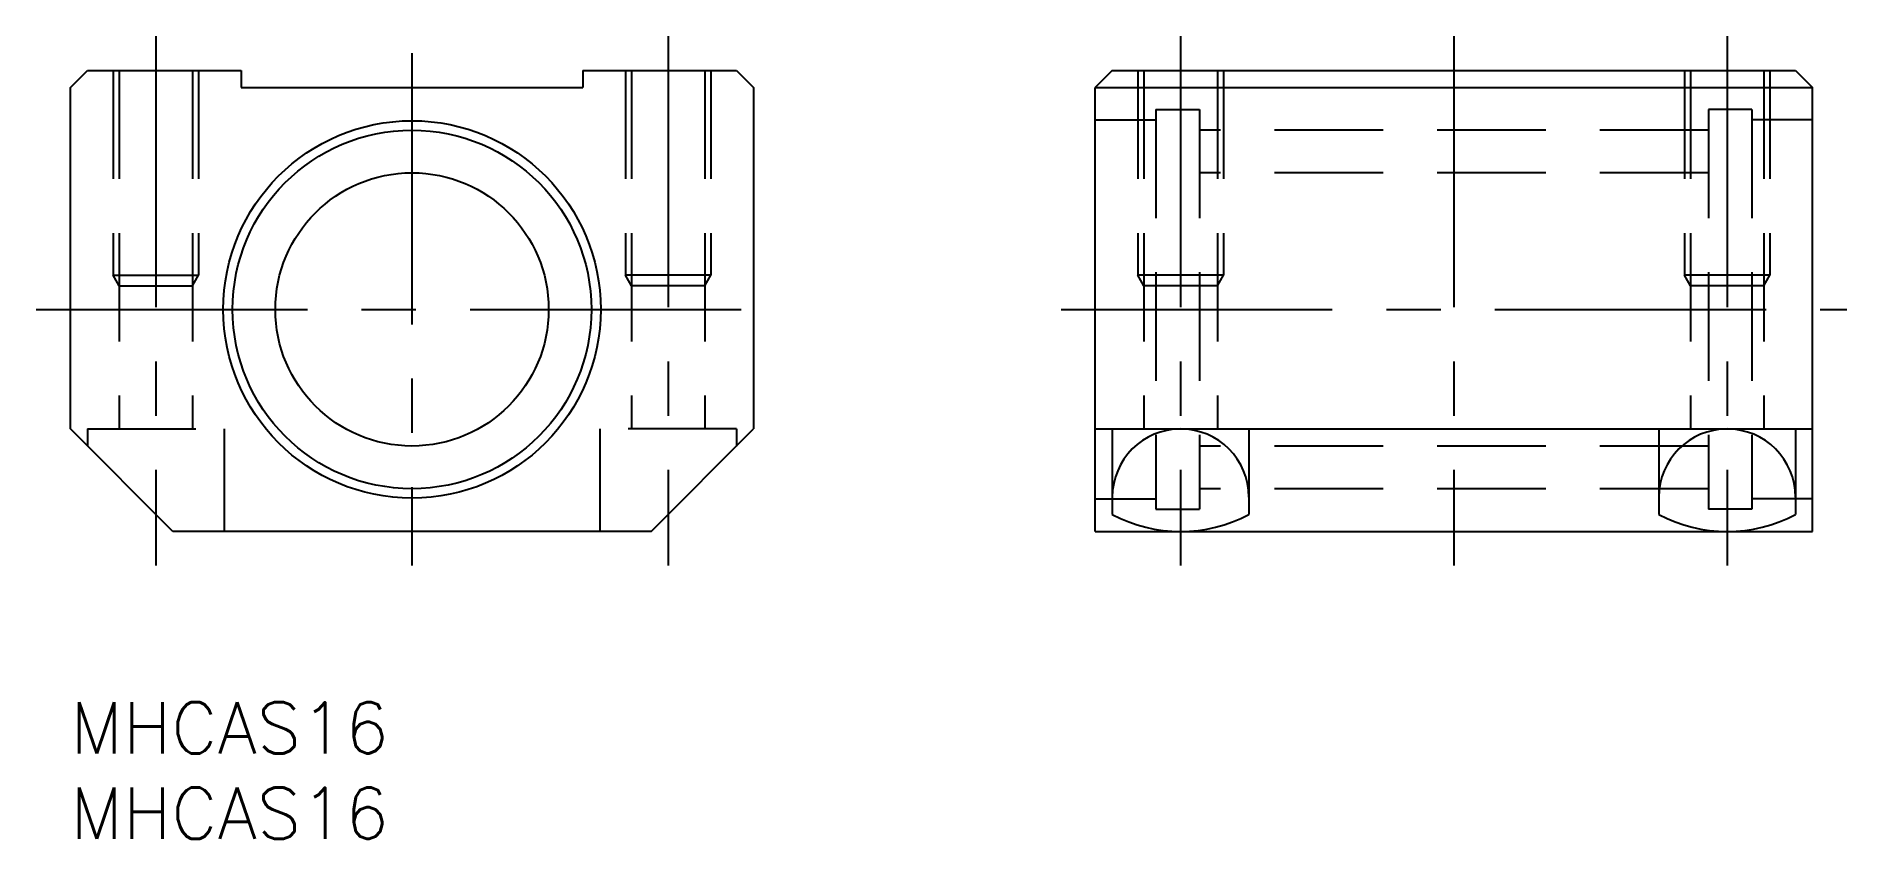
# Model space of a CAD drawing. Extents: x -2 to 104, y -8 to 39.
import ezdxf

# ---------------------------------------------------------------- set-up
doc = ezdxf.new("R2010")
doc.units = 0
doc.header["$LTSCALE"] = 0.5
doc.linetypes.add('CENTER', pattern=[50.8, 31.75, -6.35, 6.35, -6.35])
doc.linetypes.add('DASHED', pattern=[19.05, 12.7, -6.35])
for name, color, linetype in [('MSM_CENTER', 1, 'CENTER'), ('MSM_CONTINUOUS', 7, 'CONTINUOUS'), ('MSM_DASHED', 4, 'DASHED'), ('MSM_PART_NUMBER', 7, 'CONTINUOUS')]:
    doc.layers.add(name, color=color, linetype=linetype)
doc.styles.get("Standard").update_dxf_attribs({"font": 'txt.shx', "height": 3, "bigfont": 'bigfont.shx'})

msp = doc.modelspace()

# ---------------------------------------------------------------- linework, layer by layer
at = {"layer": 'MSM_CENTER'}
for p, q in [((5, 39), (5, 8)), ((35, 39), (35, 8)), ((65, 39), (65, 8)), ((81, 39), (81, 8)), ((97, 39), (97, 8)), ((20, 38), (20, 8)), ((-2, 23), (42, 23)), ((58, 23), (104, 23))]:
    msp.add_line(p, q, dxfattribs=at)
at = {"layer": 'MSM_CONTINUOUS'}
for p, q in [((0, 36), (1, 37)), ((1, 37), (10, 37)), ((10, 37), (10, 36)), ((30, 37), (30, 36)), ((30, 37), (39, 37)), ((39, 37), (40, 36)), ((61, 37), (60, 36)), ((61, 37), (101, 37)), ((101, 37), (102, 36)), ((0, 16), (0, 36)), ((10, 36), (30, 36)), ((40, 36), (40, 16)), ((60, 10), (60, 36)), ((60, 36), (102, 36)), ((102, 10), (102, 36)), ((6, 10), (0, 16)), ((34, 10), (40, 16)), ((60, 16), (102, 16)), ((34, 10), (6, 10)), ((60, 10), (102, 10))]:
    msp.add_line(p, q, dxfattribs=at)
for radius in [11.05, 10.5, 8]:
    msp.add_circle((20, 23), radius, dxfattribs=at)
for centre, radius, start, end in [((65, 12), 4, 0, 180), ((97, 12), 4, 0, 180), ((65, 18.5), 8.5, 241.9275, 298.0725), ((97, 18.5), 8.5, 241.9275, 298.0725)]:
    msp.add_arc(centre, radius, start, end, dxfattribs=at)
at = {"layer": 'MSM_DASHED'}
for p, q in [((2.5, 37), (2.5, 25)), ((2.85, 37), (2.85, 16)), ((7.15, 37), (7.15, 16)), ((7.5, 37), (7.5, 25)), ((32.5, 37), (32.5, 25)), ((32.85, 37), (32.85, 16)), ((37.15, 37), (37.15, 16)), ((37.5, 37), (37.5, 25)), ((62.5, 37), (62.5, 25)), ((62.85, 37), (62.85, 16)), ((67.15, 37), (67.15, 16)), ((67.5, 37), (67.5, 25)), ((94.5, 37), (94.5, 25)), ((94.85, 37), (94.85, 16)), ((99.15, 37), (99.15, 16)), ((99.5, 37), (99.5, 25)), ((60, 34.1), (63.55, 34.1)), ((63.55, 34.7), (63.55, 11.3)), ((63.55, 34.7), (66.1, 34.7)), ((66.1, 34.7), (66.1, 11.3)), ((95.9, 34.7), (95.9, 11.3)), ((98.45, 34.7), (95.9, 34.7)), ((98.45, 34.7), (98.45, 11.3)), ((102, 34.1), (98.45, 34.1)), ((95.9, 33.5), (66.1, 33.5)), ((95.9, 31), (66.1, 31)), ((2.5, 25), (7.5, 25)), ((2.85, 24.39), (2.5, 25)), ((2.85, 24.39), (7.15, 24.39)), ((7.15, 24.39), (7.5, 25)), ((37.5, 25), (32.5, 25)), ((32.85, 24.39), (32.5, 25)), ((37.15, 24.39), (32.85, 24.39)), ((37.15, 24.39), (37.5, 25)), ((67.5, 25), (62.5, 25)), ((62.85, 24.39), (62.5, 25)), ((67.15, 24.39), (62.85, 24.39)), ((67.15, 24.39), (67.5, 25)), ((99.5, 25), (94.5, 25)), ((94.85, 24.39), (94.5, 25)), ((99.15, 24.39), (94.85, 24.39)), ((99.15, 24.39), (99.5, 25)), ((1, 16), (9, 16)), ((1, 16), (1, 15)), ((9, 16), (9, 10)), ((39, 16), (31, 16)), ((31, 16), (31, 10)), ((39, 16), (39, 15)), ((61, 16), (61, 11)), ((69, 16), (69, 11)), ((93, 16), (93, 11)), ((101, 16), (101, 11)), ((95.9, 15), (66.1, 15)), ((60, 11.9), (63.55, 11.9)), ((95.9, 12.5), (66.1, 12.5)), ((102, 11.9), (98.45, 11.9)), ((63.55, 11.3), (66.1, 11.3)), ((98.45, 11.3), (95.9, 11.3))]:
    msp.add_line(p, q, dxfattribs=at)

# ---------------------------------------------------------------- texts
at = {"layer": 'MSM_PART_NUMBER'}
for p in [(0, -3), (0, -8)]:
    msp.add_text('MHCAS16', height=3, dxfattribs=at).set_placement(p)

doc.saveas('drawing.dxf')
